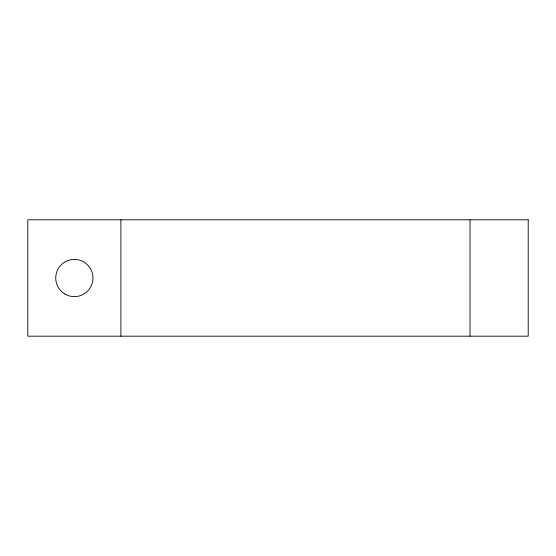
<?xml version="1.0" encoding="UTF-8"?>
<svg xmlns="http://www.w3.org/2000/svg" width="556" height="556" viewBox="0 0 556 556"><rect width="100%" height="100%" fill="white"/><g stroke="black" fill="none" stroke-linecap="round" stroke-linejoin="round"><path stroke-width="0.83" d="M470.015 219.815L470.015 336.185M120.895 219.815L120.895 336.185M528.2 219.815L27.8 219.815L27.8 336.185L528.2 336.185L528.2 219.815M65.038 294.124A18.619 18.619 0 0 0 92.97 278A18.619 18.619 0 0 0 65.038 261.876A18.619 18.619 0 0 0 65.038 294.124"/></g></svg>
